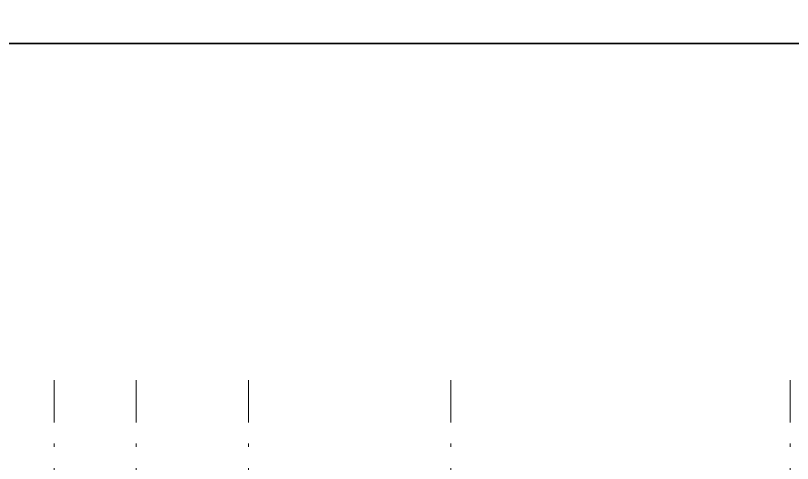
# Model space of a CAD drawing. Header units: metres. Extents: x 0 to 435, y 0 to 273.
# Drawn here: x 29.05 to 52.41, y 53.86 to 67.32 of the extents above; entities that cross this region are included whole.
import ezdxf

# ---------------------------------------------------------------- set-up
doc = ezdxf.new("R2010")
doc.units = ezdxf.units.M
doc.header["$MEASUREMENT"] = 0
doc.linetypes.add('B4-PLANS$0$DASHDOT', pattern=[25.4, 12.7, -6.35, 0, -6.35])
doc.layers.add('A-WL', color=7, linetype='Continuous')
doc.layers.add('Dote', color=1, linetype='B4-PLANS$0$DASHDOT', lineweight=15)

msp = doc.modelspace()

# ---------------------------------------------------------------- linework, layer by layer
at = {"layer": 'A-WL'}
for points in [[(56.2732, 18.2394, 0.6452898), (69.2031, 46.8326), (61.066, 56.0834, -0.0027088), (60.6333, 55.7949, -0.1604971), (31.6365, 47.9409), (12.3919, 48.9767), (12.3919, 27.8394, 0.4142135), (21.9919, 18.2394)], [(31.6204, 47.6413), (12.6919, 48.6601), (12.6919, 27.8394, 0.4142135), (21.9919, 18.5394), (56.2732, 18.5394, 0.6452898), (68.9778, 46.6344), (61.0145, 55.6877, -0.0013422), (60.7984, 55.5444, -0.1604971)]]:
    msp.add_lwpolyline(points, format="xyb", close=True, dxfattribs=at)
at = {"layer": 'Defpoints'}
for points in [[(82.8278, 132.9685), (0, 132.9685), (0, 66.4842), (82.8278, 66.4842)], [(82.8278, 132.9685), (0, 132.9685), (0, 66.4842), (82.8278, 66.4842)], [(82.8278, 66.4842), (0, 66.4842), (0, 0), (82.8278, 0)], [(82.8278, 66.4842), (0, 66.4842), (0, 0), (82.8278, 0)]]:
    msp.add_lwpolyline(points, close=True, dxfattribs=at)
at = {"layer": 'Dote', "ltscale": 0.1}
for p, q in [((30.2119, 56.3634), (30.2119, 12.7794)), ((32.6719, 56.3634), (32.6719, 12.7794)), ((36.0559, 56.3634), (36.0559, 12.7794)), ((42.1399, 56.3634), (42.1399, 12.7794)), ((52.3399, 56.3634), (52.3399, 12.7794))]:
    msp.add_line(p, q, dxfattribs=at)

doc.saveas('drawing.dxf')
